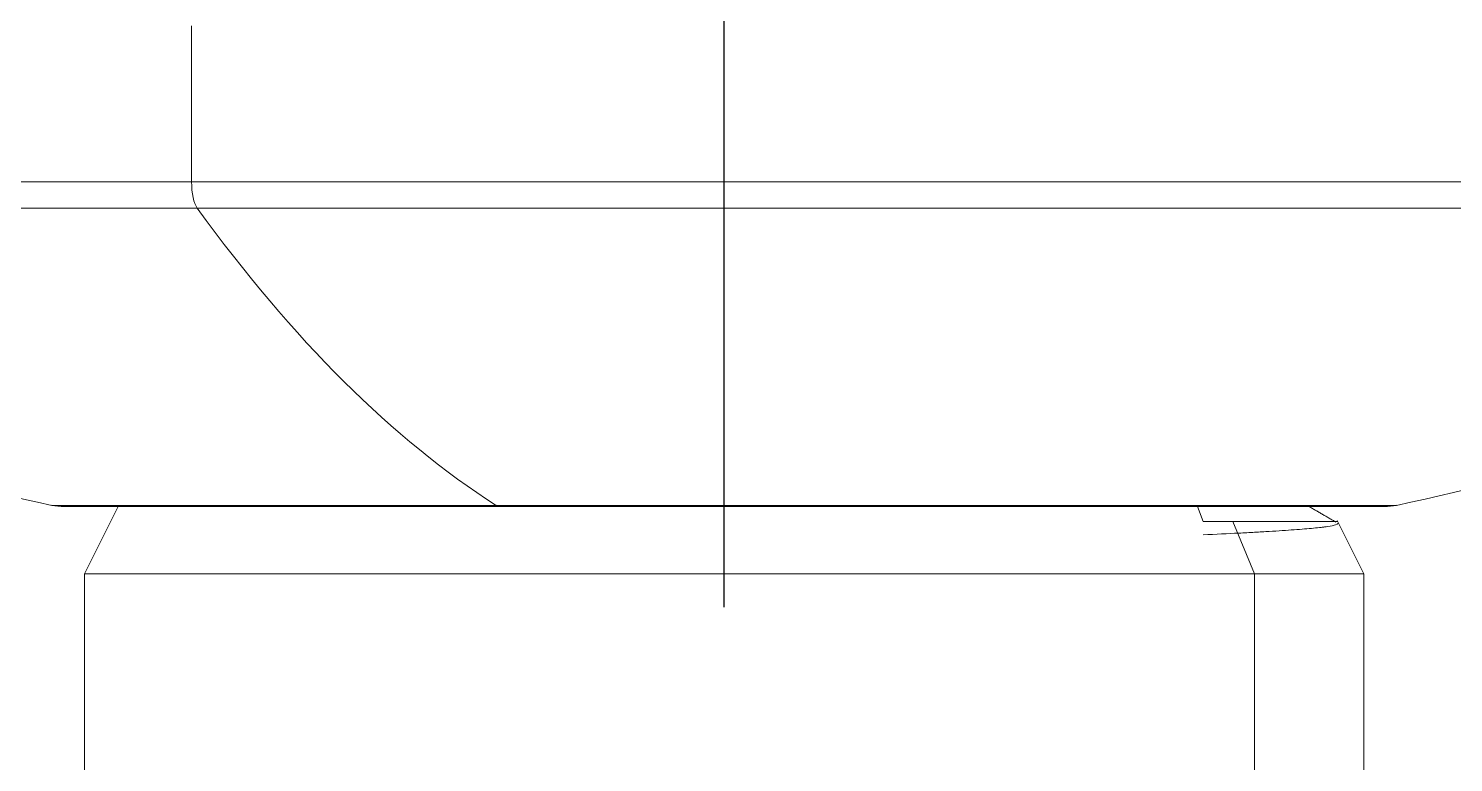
# Model space of a CAD drawing. Header units: millimetres. Extents: x 24958 to 25799, y 1150 to 1745.
# Drawn here: x 25274.16 to 25298.67, y 1495.74 to 1508.37 of the extents above; entities that cross this region are included whole.
import ezdxf

# ---------------------------------------------------------------- set-up
doc = ezdxf.new("R2010")
doc.units = ezdxf.units.MM
doc.linetypes.add('CENTERX2', pattern=[20.32, 12.7, -2.54, 2.54, -2.54])
doc.layers.add('CENTER', color=1, linetype='CENTERX2')

msp = doc.modelspace()

# ---------------------------------------------------------------- linework, layer by layer
at = {"linetype": 'Continuous', "lineweight": 13}
for p, q in [((25276.967, 1508.414), (25276.967, 1505.732)), ((25259.126, 1505.732), (25276.967, 1505.732)), ((25313.126, 1505.732), (25276.967, 1505.732)), ((25259.415, 1505.279), (25277.065, 1505.279)), ((25312.838, 1505.279), (25277.065, 1505.279)), ((25274.564, 1500.166), (25282.204, 1500.166)), ((25297.688, 1500.166), (25282.204, 1500.166)), ((25294.873, 1499.888), (25295.246, 1498.987)), ((25295.246, 1469.987), (25295.246, 1498.987))]:
    msp.add_line(p, q, dxfattribs=at)
at = {"linetype": 'Continuous', "lineweight": 18}
for p, q in [((25274.776, 1500.144), (25282.276, 1500.144)), ((25275.705, 1500.144), (25275.126, 1498.987)), ((25282.276, 1500.144), (25297.476, 1500.144)), ((25294.364, 1499.888), (25294.264, 1500.144)), ((25297.126, 1498.987), (25296.669, 1499.903)), ((25275.126, 1498.987), (25275.126, 1492.487)), ((25275.126, 1498.987), (25295.246, 1498.987)), ((25295.246, 1498.987), (25297.126, 1498.987)), ((25297.126, 1469.987), (25297.126, 1498.987))]:
    msp.add_line(p, q, dxfattribs=at)
for centre, radius, start, end in [((25289.742, 1570.143), 71.604, 244.94174, 257.76269), ((25282.511, 1570.143), 71.604, 282.23731, 295.05826), ((25274.776, 1501.144), 1, 257.7627, 270), ((25297.476, 1501.144), 1, 270, 282.2373)]:
    msp.add_arc(centre, radius, start, end, dxfattribs=at)
at = {"linetype": 'Continuous', "lineweight": 13}
for centre, major_axis, start_param, end_param in [((25277.137, 1505.732), (0, 0.5), 1.570796, 2.704243), ((25287.353, 1570.143), (0, 71.604), 2.704243, 2.928011), ((25282.276, 1501.144), (0, -1), 6.069604, 6.283199)]:
    msp.add_ellipse(centre, major_axis=major_axis, ratio=0.339222, start_param=start_param, end_param=end_param, dxfattribs=at)
at = {"linetype": 'Continuous', "lineweight": 18}
for points, degree in [([(25296.645, 1499.878), (25296.416, 1500.011), (25296.186, 1500.144)], 2), ([(25294.873, 1499.888), (25294.713, 1499.888), (25294.543, 1499.888), (25294.364, 1499.888)], 3)]:
    msp.add_open_spline(points, degree=degree, dxfattribs=at)
for points, knots in [([(25296.676, 1499.856), (25296.676, 1499.847), (25296.663, 1499.839), (25296.609, 1499.821), (25296.563, 1499.812), (25296.484, 1499.8), (25296.459, 1499.797), (25296.432, 1499.793), (25296.413, 1499.791), (25296.403, 1499.789), (25296.353, 1499.784), (25296.309, 1499.779), (25296.165, 1499.765), (25296.053, 1499.755), (25295.798, 1499.737), (25295.656, 1499.727), (25295.418, 1499.713), (25295.335, 1499.708), (25295.204, 1499.701), (25295.16, 1499.698), (25295.069, 1499.694), (25295.022, 1499.691), (25294.785, 1499.679), (25294.582, 1499.67), (25294.364, 1499.66)], [0, 0, 0, 0, 0.126319, 0.126319, 0.271932, 0.271932, 0.308336, 0.326537, 0.326537, 0.344739, 0.344739, 0.417546, 0.417546, 0.563159, 0.563159, 0.708773, 0.708773, 0.78158, 0.78158, 0.817983, 0.817983, 0.854386, 0.854386, 1, 1, 1, 1]), ([(25296.676, 1499.888), (25296.676, 1499.888), (25296.659, 1499.888), (25296.6, 1499.888), (25296.506, 1499.889), (25296.446, 1499.889), (25296.296, 1499.889), (25296.209, 1499.889), (25296.009, 1499.889), (25295.783, 1499.889), (25295.509, 1499.888), (25295.21, 1499.888), (25295.048, 1499.888), (25294.873, 1499.888)], [0, 0, 0, 0, 0.109419, 0.257849, 0.257849, 0.406279, 0.406279, 0.554709, 0.554709, 0.70314, 0.85157, 0.85157, 1, 1, 1, 1])]:
    msp.add_open_spline(points, degree=3, knots=knots, dxfattribs=at)
at = {"layer": 'CENTER'}
msp.add_line((25286.126, 1498.414), (25286.126, 1533.487), dxfattribs=at)

doc.saveas('drawing.dxf')
